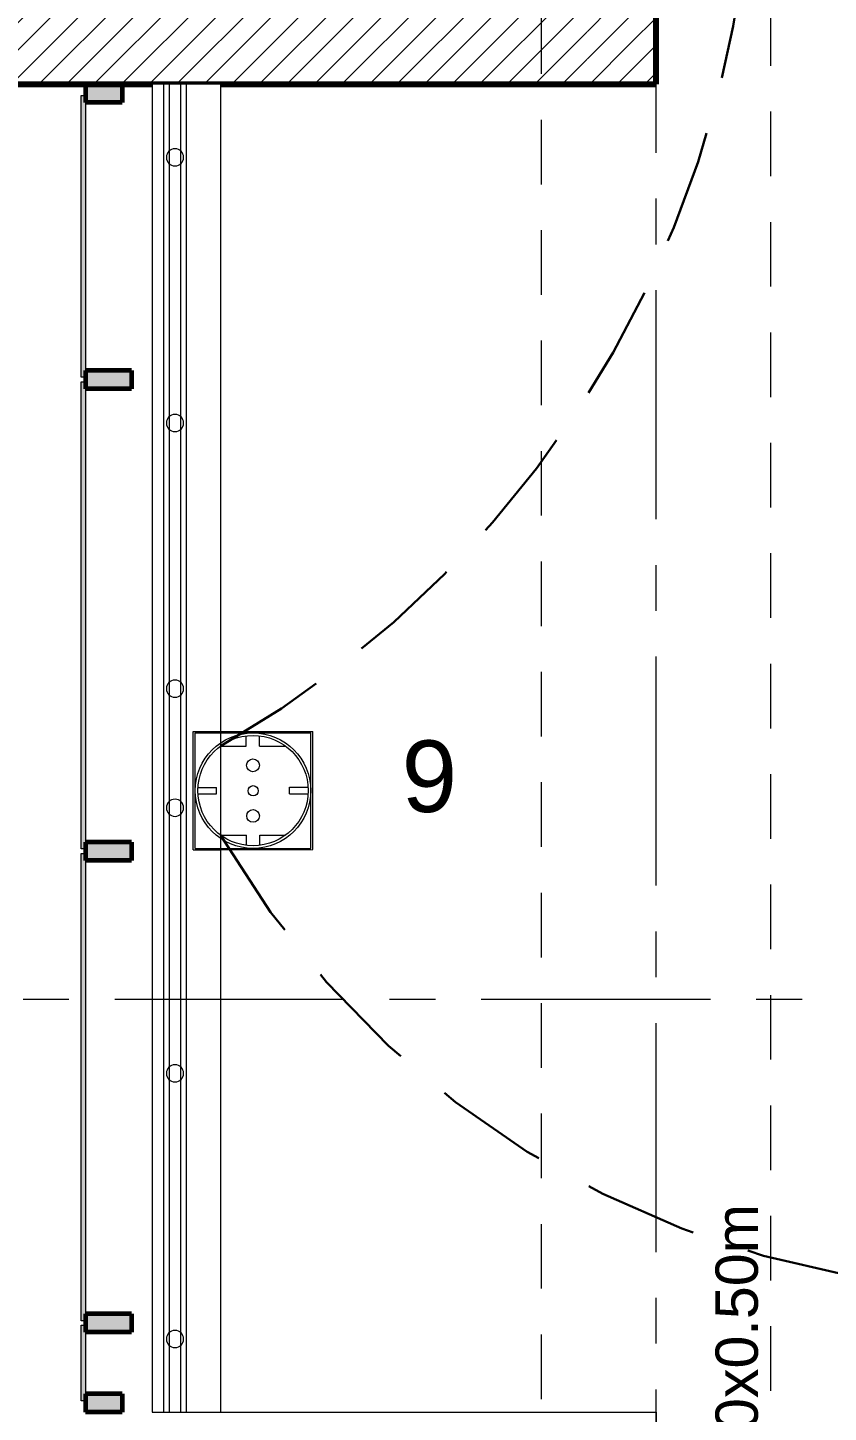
# Model space of a CAD drawing. Header units: inches. Extents: x -19 to 5698, y -728 to 92.
# Drawn here: x 100.449 to 102.196, y 9.1 to 12.123 of the extents above; entities that cross this region are included whole.
import ezdxf

# ---------------------------------------------------------------- set-up
doc = ezdxf.new("R2010")
doc.units = ezdxf.units.IN
doc.header["$MEASUREMENT"] = 0
doc.set_wipeout_variables(frame=1)
for name, pattern in [('HIDDEN', [0.375, 0.25, -0.125]), ('Hidden Line', [0.195611, 0.141111, -0.0545]), ('Punto & Raya', [0.65, 0.5, -0.075, 0, -0.075]), ('Wipeout_Contour', [1, 0, -1])]:
    doc.linetypes.add(name, pattern=pattern)
doc.layers.get('0').update_dxf_attribs({"color": 61})
for name, color, linetype, lineweight in [('00 conduct tomacorr', 120, 'HIDDEN', 30), ('00 IE LUZ EMERGENCIA', 253, 'Continuous', 0), ('10 REM ACABADOS', 170, 'Continuous', 13)]:
    doc.layers.add(name, color=color, linetype=linetype, lineweight=lineweight)
for name, color, linetype in [('02 _ ARQ _ ALB _ Ejes Generales', 251, 'Continuous'), ('02 _ ARQ _ ZON _ Espacio.3D', 7, 'Continuous'), ('08 _ STR _ EXT _ 09 Vigas', 251, 'Continuous'), ('Acabado - Muros', 7, 'Continuous'), ('Estructura - 03 LOSA', 7, 'Continuous'), ('Estructura - 04 MURO', 7, 'Continuous'), ('Interior - Escaleras & Barandillas', 7, 'Continuous'), ('Marcador - Secciones', 7, 'Continuous'), ('Notas - Etiquetas', 7, 'Continuous')]:
    doc.layers.add(name, color=color, linetype=linetype)
doc.styles.add('Annotative', font='arial.ttf')
doc.styles.add('Estilo_Generado_4', font='swisse.ttf')
pattern_1 = [(45, (92.500015, 6e-09), (-0.03005204, 0.03005204), [])]

# ---------------------------------------------------------------- blocks, each defined once
blk = doc.blocks.new('tomacorriente schuko 2+T')
at = {"color": 3}
for p, q in [((-0.1377, -0.0281, -162.36), (-0.1377, -0.1227, -162.36)), ((-0.1377, -0.0281, -162.36), (-0.0441, -0.0281, -162.36)), ((-0.1367, -0.0296, -162.36), (-0.1367, -0.1211, -162.36)), ((-0.1367, -0.0296, -162.36), (-0.1367, -0.1211, -162.36)), ((-0.1367, -0.0296, -162.36), (-0.0452, -0.0296, -162.36)), ((-0.1367, -0.0296, -162.36), (-0.0909, -0.0296, -162.36)), ((-0.0935, -0.0318, -162.36), (-0.0935, -0.0465, -162.36)), ((-0.0909, -0.0296, -162.36), (-0.0452, -0.0296, -162.36)), ((-0.0883, -0.0318, -162.36), (-0.0883, -0.0465, -162.36)), ((-0.0452, -0.0296, -162.36), (-0.0452, -0.1211, -162.36)), ((-0.0452, -0.0296, -162.36), (-0.0452, -0.1211, -162.36)), ((-0.0441, -0.0281, -162.36), (-0.0441, -0.1227, -162.36)), ((-0.1261, -0.0496, -162.36), (-0.1261, -0.0701, -162.36)), ((-0.0935, -0.0465, -162.36), (-0.0883, -0.0465, -162.36)), ((-0.0557, -0.0496, -162.36), (-0.0557, -0.0701, -162.36)), ((-0.1342, -0.0701, -162.36), (-0.1261, -0.0701, -162.36)), ((-0.0557, -0.0701, -162.36), (-0.0476, -0.0701, -162.36)), ((-0.1342, -0.0806, -162.36), (-0.1261, -0.0806, -162.36)), ((-0.1261, -0.0806, -162.36), (-0.1261, -0.1011, -162.36)), ((-0.0557, -0.0806, -162.36), (-0.0476, -0.0806, -162.36)), ((-0.0557, -0.0806, -162.36), (-0.0557, -0.1011, -162.36)), ((-0.0935, -0.1043, -162.36), (-0.0883, -0.1043, -162.36)), ((-0.0935, -0.1043, -162.36), (-0.0935, -0.1189, -162.36)), ((-0.0883, -0.1043, -162.36), (-0.0883, -0.1189, -162.36)), ((-0.1377, -0.1227, -162.36), (-0.0441, -0.1227, -162.36)), ((-0.1367, -0.1211, -162.36), (-0.0452, -0.1211, -162.36)), ((-0.1367, -0.1211, -162.36), (-0.0909, -0.1211, -162.36)), ((-0.0909, -0.1211, -162.36), (-0.0452, -0.1211, -162.36))]:
    blk.add_line(p, q, dxfattribs=at)
for centre, radius in [((-0.0909, -0.0754, -162.36), 0.0457), ((-0.0909, -0.0754, -162.36), 0.0436), ((-0.1109, -0.0754, -162.36), 0.00505), ((-0.091, -0.0755, -162.36), 0.00406), ((-0.0709, -0.0754, -162.36), 0.00505)]:
    blk.add_circle(centre, radius, dxfattribs=at)

msp = doc.modelspace()

# ---------------------------------------------------------------- hatches: boundary and pattern name
at = {"layer": 'Acabado - Muros', "linetype": 'Continuous', "lineweight": 9}
for points in [[(100.565, 11.975), (100.565, 11.36), (100.575, 11.36), (100.575, 11.975)], [(100.565, 11.35), (100.565, 10.33), (100.575, 10.33), (100.575, 11.35)], [(100.565, 10.32), (100.565, 9.3), (100.575, 9.3), (100.575, 10.32)], [(100.565, 9.29), (100.565, 9.125), (100.575, 9.125), (100.575, 9.29)]]:
    msp.add_hatch(color=250, dxfattribs=at).paths.add_polyline_path(points)
at = {"layer": 'Acabado - Muros', "linetype": 'Continuous', "lineweight": 0}
for points in [[(100.675, 11.375), (100.575, 11.375), (100.575, 11.335), (100.675, 11.335)], [(100.675, 10.345), (100.575, 10.345), (100.575, 10.305), (100.675, 10.305)], [(100.675, 9.315), (100.575, 9.315), (100.575, 9.275), (100.675, 9.275)], [(100.655, 9.14), (100.575, 9.14), (100.575, 9.1), (100.655, 9.1)]]:
    msp.add_hatch(color=254, dxfattribs=at).paths.add_polyline_path(points)

# ---------------------------------------------------------------- linework, layer by layer
at = {"layer": '02 _ ARQ _ ZON _ Espacio.3D', "color": 254, "linetype": 'Continuous', "lineweight": 0, "flags": 128}
msp.add_lwpolyline([(104.7701, 6.45), (104.7701, 17.35), (102.57, 17.35), (102.57, 16.9), (102.07, 16.9), (102.07, 16.4), (101.82, 16.4), (101.82, 16.15), (100.8201, 16.15), (100.8201, 13.25), (101.82, 13.25), (101.82, 12), (100.8201, 12), (100.8201, 9.1), (101.82, 9.1), (101.82, 8.1), (102.07, 8.1), (102.07, 7.7), (102.47, 7.7), (102.47, 7.2), (101.57, 7.2), (101.57, 7.85), (100.82, 7.85), (100.82, 6.45)], close=True, dxfattribs=at)
at = {"layer": '08 _ STR _ EXT _ 09 Vigas', "color": 251, "linetype": 'Hidden Line', "lineweight": 13, "true_color": 0x636466}
msp.add_line((102.07, 7.7), (102.07, 16.9), dxfattribs=at)
at = {"layer": 'Acabado - Muros', "color": 7, "linetype": 'Continuous', "lineweight": 60}
for p, q in [((100.655, 11.96), (100.575, 11.96)), ((100.575, 11.375), (100.575, 11.335)), ((100.675, 11.375), (100.575, 11.375)), ((100.675, 11.375), (100.675, 11.335)), ((100.675, 11.335), (100.575, 11.335)), ((100.575, 10.345), (100.575, 10.305)), ((100.675, 10.345), (100.575, 10.345)), ((100.675, 10.345), (100.675, 10.305)), ((100.675, 10.305), (100.575, 10.305)), ((100.575, 9.315), (100.575, 9.275)), ((100.675, 9.315), (100.575, 9.315)), ((100.675, 9.315), (100.675, 9.275)), ((100.675, 9.275), (100.575, 9.275)), ((100.575, 9.14), (100.575, 9.1)), ((100.655, 9.14), (100.575, 9.14)), ((100.655, 9.14), (100.655, 9.1)), ((100.655, 9.1), (100.575, 9.1))]:
    msp.add_line(p, q, dxfattribs=at)
at = {"layer": 'Acabado - Muros', "color": 7, "linetype": 'Continuous', "lineweight": 13, "flags": 128}
for points in [[(100.565, 11.975), (100.575, 11.975), (100.575, 11.36), (100.565, 11.36)], [(100.565, 11.35), (100.575, 11.35), (100.575, 10.33), (100.565, 10.33)], [(100.565, 10.32), (100.575, 10.32), (100.575, 9.3), (100.565, 9.3)], [(100.565, 9.29), (100.575, 9.29), (100.575, 9.125), (100.565, 9.125)]]:
    msp.add_lwpolyline(points, close=True, dxfattribs=at)
at = {"layer": 'Estructura - 03 LOSA', "color": 7, "linetype": 'Continuous', "lineweight": 18, "flags": 128}
msp.add_lwpolyline([(98.7701, 12.25, 0.414214), (99.0201, 12), (101.82, 12), (101.82, 13.25), (99.0201, 13.25, 0.414172), (98.7701, 13)], format="xyb", close=True, dxfattribs=at)

# ---------------------------------------------------------------- texts
at = {"layer": '00 IE LUZ EMERGENCIA', "style": 'Annotative'}
msp.add_attdef('9', (101.2645, 10.4107), '', height=0.1562, dxfattribs=at)
at = {"layer": 'Notas - Etiquetas', "color": 171, "linetype": 'Continuous', "lineweight": 13, "insert": (102.0433, 8.2763), "char_height": 0.0925, "attachment_point": 7, "rotation": 90, "style": 'Estilo_Generado_4'}
msp.add_mtext('\\A1;{\\pql;\\fSwis721 Ex BT|b0|i0|c0|p34;VIGA-102\\fSwis721 Ex BT|b0|i0|c0|p34; \\fSwis721 Ex BT|b0|i0|c0|p34;0.80\\fSwis721 Ex BT|b0|i0|c0|p34;x\\fSwis721 Ex BT|b0|i0|c0|p34;0.50\\fSwis721 Ex BT|b0|i0|c0|p34;m}', dxfattribs=at)

# ---------------------------------------------------------------- next in the draw order: wipeouts: each hides what was drawn before it
at = {"color": 254, "linetype": 'Wipeout_Contour', "lineweight": 0, "ltscale": 2439.767838}
msp.add_wipeout([(101.82, 12.25), (101.67, 12.25), (101.82, 12)], dxfattribs=at).dxf.layer = 'Estructura - 04 MURO'

# ---------------------------------------------------------------- next in the draw order: hatches: boundary and pattern name
at = {"layer": 'Estructura - 04 MURO', "linetype": 'Continuous', "lineweight": 5}
h = msp.add_hatch(dxfattribs=at)
h.set_pattern_fill('LADRILLO_COMÚN_0002', color=250, style=0, pattern_type=2)
h.set_pattern_definition(pattern_1)
h.paths.add_polyline_path([(101.82, 12.25), (101.67, 12.25), (101.82, 12)])

# ---------------------------------------------------------------- next in the draw order: wipeouts: each hides what was drawn before it
at = {"color": 254, "linetype": 'Wipeout_Contour', "lineweight": 0, "ltscale": 3247.978958}
msp.add_wipeout([(101.67, 12.25), (99.0201, 12.25), (99.0201, 12), (101.67, 12)], dxfattribs=at).dxf.layer = 'Estructura - 04 MURO'

# ---------------------------------------------------------------- next in the draw order: hatches: boundary and pattern name
at = {"layer": 'Acabado - Muros', "linetype": 'Continuous', "lineweight": 0}
msp.add_hatch(color=254, dxfattribs=at).paths.add_polyline_path([(100.655, 11.96), (100.655, 12), (100.575, 12), (100.575, 11.96)])
at = {"layer": 'Estructura - 04 MURO', "linetype": 'Continuous', "lineweight": 5}
h = msp.add_hatch(dxfattribs=at)
h.set_pattern_fill('LADRILLO_COMÚN_0002', color=250, style=0, pattern_type=2)
h.set_pattern_definition(pattern_1)
h.paths.add_polyline_path([(101.67, 12.25), (99.0201, 12.25), (99.0201, 12), (101.67, 12)])

# ---------------------------------------------------------------- next in the draw order: linework, layer by layer
at = {"layer": '08 _ STR _ EXT _ 09 Vigas', "color": 251, "linetype": 'Hidden Line', "lineweight": 13, "true_color": 0x636466}
msp.add_line((101.57, 7.2), (101.57, 17.4), dxfattribs=at)
at = {"layer": 'Acabado - Muros', "color": 7, "linetype": 'Continuous', "lineweight": 60}
for p, q in [((100.575, 12), (100.575, 11.96)), ((100.655, 12), (100.575, 12)), ((100.655, 12), (100.655, 11.96))]:
    msp.add_line(p, q, dxfattribs=at)

# ---------------------------------------------------------------- next in the draw order: wipeouts: each hides what was drawn before it
at = {"color": 254, "linetype": 'Wipeout_Contour', "lineweight": 0, "ltscale": 2440.59911}
msp.add_wipeout([(101.67, 12.25), (101.67, 12), (101.82, 12)], dxfattribs=at).dxf.layer = 'Estructura - 04 MURO'

# ---------------------------------------------------------------- next in the draw order: hatches: boundary and pattern name
at = {"layer": 'Estructura - 04 MURO', "linetype": 'Continuous', "lineweight": 5}
h = msp.add_hatch(dxfattribs=at)
h.set_pattern_fill('LADRILLO_COMÚN_0002', color=250, style=0, pattern_type=2)
h.set_pattern_definition(pattern_1)
h.paths.add_polyline_path([(101.67, 12.25), (101.67, 12), (101.82, 12)])

# ---------------------------------------------------------------- next in the draw order: linework, layer by layer
at = {"layer": '02 _ ARQ _ ALB _ Ejes Generales', "color": 251, "linetype": 'Punto & Raya', "lineweight": 13, "true_color": 0x636466}
msp.add_line((101.82, 3.05), (101.82, 44.9), dxfattribs=at)
at = {"layer": 'Estructura - 04 MURO', "color": 7, "linetype": 'Continuous', "lineweight": 80, "flags": 128}
for points in [[(101.82, 12), (101.82, 12.25)], [(99.0201, 12), (101.82, 12)]]:
    msp.add_lwpolyline(points, dxfattribs=at)

# ---------------------------------------------------------------- next in the draw order: wipeouts: each hides what was drawn before it
at = {"color": 254, "linetype": 'Wipeout_Contour', "lineweight": 0, "ltscale": 3249.695831}
msp.add_wipeout([(100.87, 9.1), (100.87, 12), (100.72, 12), (100.72, 9.1)], dxfattribs=at).dxf.layer = 'Estructura - 04 MURO'

# ---------------------------------------------------------------- next in the draw order: linework, layer by layer
at = {"layer": '00 conduct tomacorr'}
for centre, radius, start, end in [((99.7215, 12.5559), 2.307, 299.8286, 61.8543), ((102.5948, 11.3628), 1.9957, 210.164, 298.3972)]:
    msp.add_arc(centre, radius, start, end, dxfattribs=at)
at = {"layer": 'Estructura - 04 MURO', "color": 7, "linetype": 'Continuous', "lineweight": 13, "flags": 128}
for points in [[(100.87, 12), (100.72, 12)], [(100.72, 12), (100.72, 9.1)], [(100.87, 9.1), (100.87, 12)], [(100.72, 9.1), (100.87, 9.1)]]:
    msp.add_lwpolyline(points, dxfattribs=at)
at = {"layer": 'Interior - Escaleras & Barandillas', "color": 161, "linetype": 'Continuous', "lineweight": 13, "flags": 128}
for points in [[(100.745, 9.1), (100.795, 9.1), (100.795, 12), (100.745, 12)], [(100.7575, 9.1), (100.7825, 9.1), (100.7825, 12), (100.7575, 12)], [(100.7575, 9.1), (100.7825, 9.1), (100.7825, 12), (100.7575, 12)], [(100.7575, 9.1), (100.7825, 9.1), (100.7825, 12), (100.7575, 12)]]:
    msp.add_lwpolyline(points, close=True, dxfattribs=at)
for points in [[(100.7888, 11.84, 1), (100.7513, 11.84, 1)], [(100.7888, 11.26, 1), (100.7513, 11.26, 1)], [(100.7888, 10.68, 1), (100.7513, 10.68, 1)], [(100.7888, 10.42, 1), (100.7513, 10.42, 1)], [(100.7888, 9.84, 1), (100.7513, 9.84, 1)], [(100.7888, 9.26, 1), (100.7513, 9.26, 1)]]:
    msp.add_lwpolyline(points, format="xyb", close=True, dxfattribs=at)
at = {"layer": 'Marcador - Secciones', "color": 251, "linetype": 'Punto & Raya', "lineweight": 13, "true_color": 0x636466}
msp.add_line((97.4384, 10.0018), (138.8506, 10.0018), dxfattribs=at)

# ---------------------------------------------------------------- next in the draw order: block references
at = {"layer": '10 REM ACABADOS', "xscale": 2.759423129612763, "yscale": 2.759423129612763, "zscale": 2.759423129612763, "rotation": 90.09900314736282}
msp.add_blockref('tomacorriente schuko 2+T', (100.7318, 10.7079, 448.0199), dxfattribs=at)

doc.saveas('drawing.dxf')
